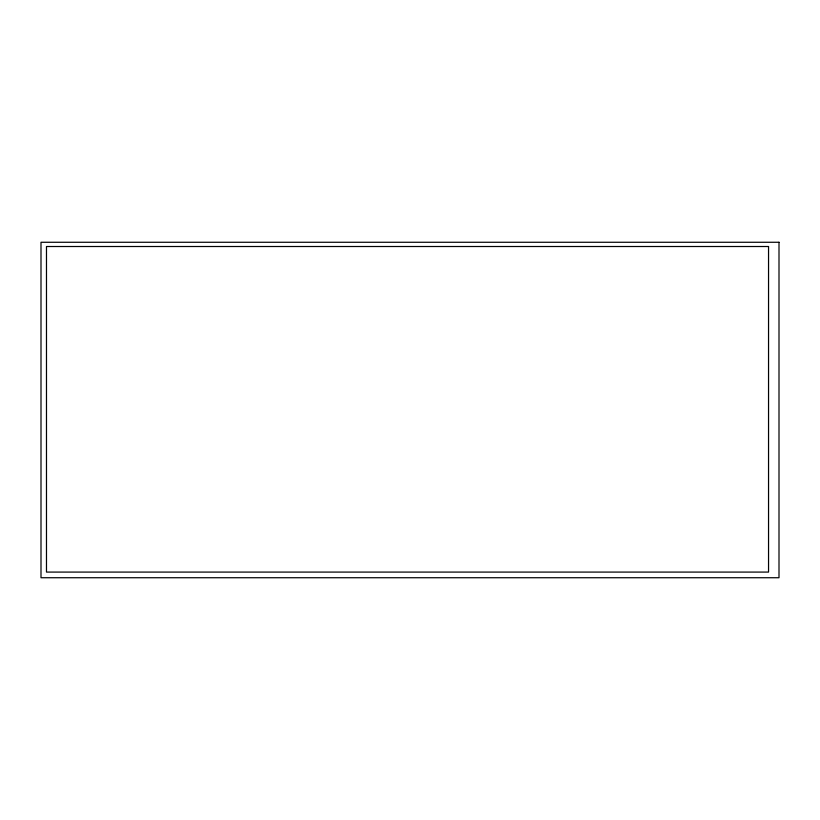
<?xml version="1.0" encoding="UTF-8"?>
<svg xmlns="http://www.w3.org/2000/svg" width="820" height="820" viewBox="0 0 820 820"><rect width="100%" height="100%" fill="white"/><g stroke="black" fill="none" stroke-linecap="round" stroke-linejoin="round"><path stroke-width="1.23" d="M779 242.269L41 242.269L41 577.731L779 577.731L779 242.269M768.545 246.512L46.484 246.512L46.484 572.083L768.545 572.083L768.545 246.512"/></g></svg>
